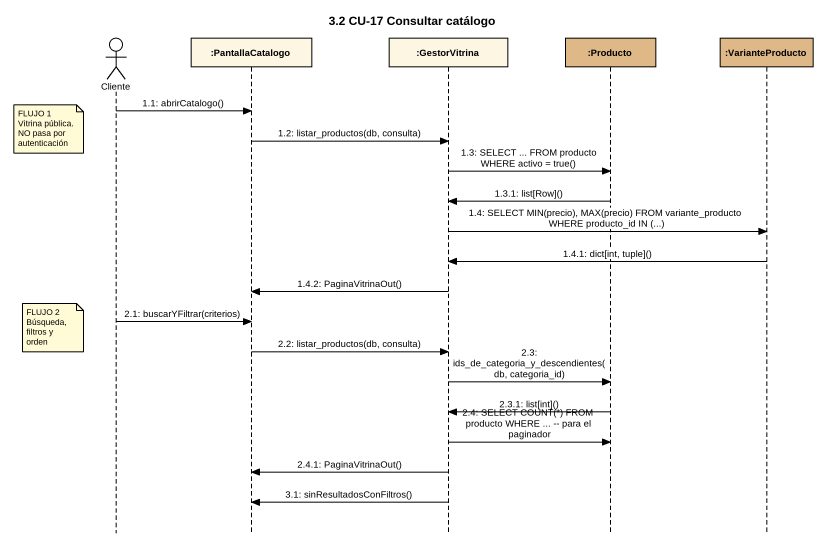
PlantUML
@startuml
title 3.2 CU-17 Consultar catálogo
hide footbox
actor Cliente
participant ":PantallaCatalogo" as PantallaCatalogo
participant ":GestorVitrina" as GestorVitrina
participant ":Producto" as Producto #DEB887
participant ":VarianteProducto" as VarianteProducto #DEB887

Cliente -> PantallaCatalogo : 1.1: abrirCatalogo()
note left of Cliente
  FLUJO 1
  Vitrina pública.
  NO pasa por autenticación
end note
PantallaCatalogo -> GestorVitrina : 1.2: listar_productos(db, consulta)
GestorVitrina -> Producto : 1.3: SELECT ... FROM producto WHERE activo = true()
Producto -> GestorVitrina : 1.3.1: list[Row]()
GestorVitrina -> VarianteProducto : 1.4: SELECT MIN(precio), MAX(precio) FROM variante_producto WHERE producto_id IN (...)
VarianteProducto -> GestorVitrina : 1.4.1: dict[int, tuple]()
GestorVitrina -> PantallaCatalogo : 1.4.2: PaginaVitrinaOut()
Cliente -> PantallaCatalogo : 2.1: buscarYFiltrar(criterios)
note left of Cliente
  FLUJO 2
  Búsqueda, filtros y orden
end note
PantallaCatalogo -> GestorVitrina : 2.2: listar_productos(db, consulta)
GestorVitrina -> Producto : 2.3: ids_de_categoria_y_descendientes(db, categoria_id)
Producto -> GestorVitrina : 2.3.1: list[int]()
GestorVitrina -> Producto : 2.4: SELECT COUNT(*) FROM producto WHERE ... -- para el paginador
GestorVitrina -> PantallaCatalogo : 2.4.1: PaginaVitrinaOut()
GestorVitrina -> PantallaCatalogo : 3.1: sinResultadosConFiltros()
@enduml
